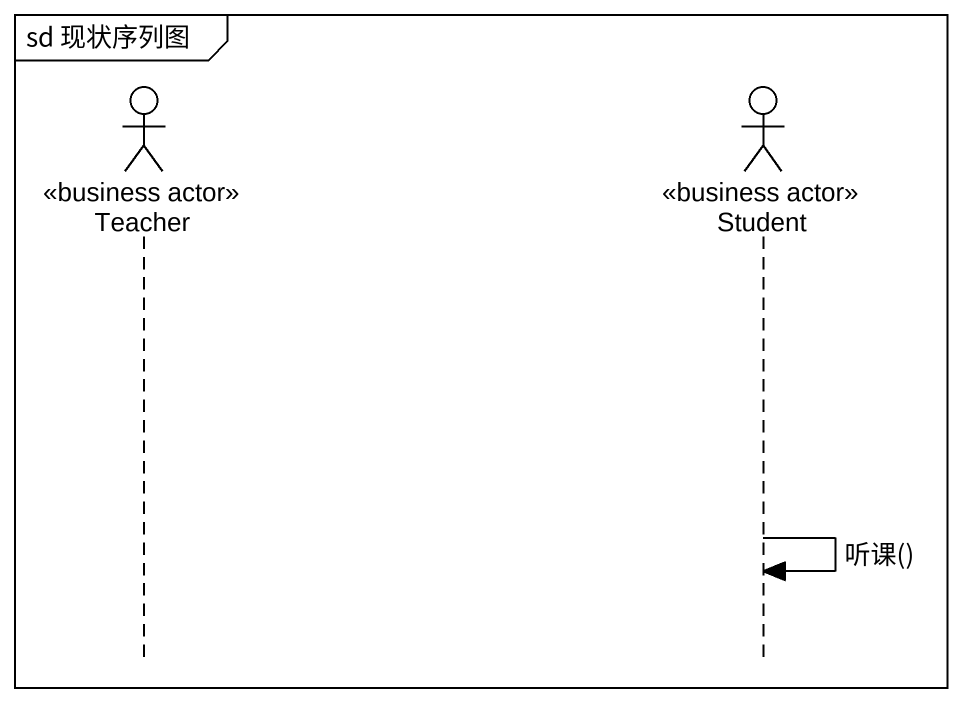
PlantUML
@startuml
mainframe sd 现状序列图
hide footbox
actor Teacher <<business actor>>
actor Student <<business actor>>

Student -> Student : 听课()
@enduml
